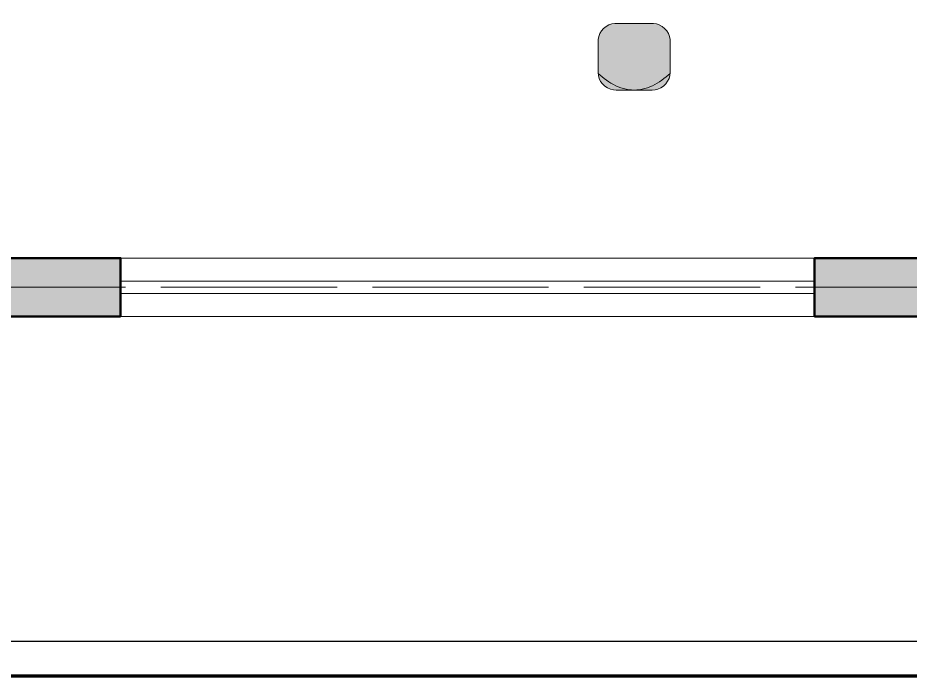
# Model space of a CAD drawing. Header units: metres. Extents: x 0 to 115, y 0 to 64.
# Drawn here: x 20.86 to 27.29, y 0.4 to 5.14 of the extents above; entities that cross this region are included whole.
import ezdxf

# ---------------------------------------------------------------- set-up
doc = ezdxf.new("R2010")
doc.units = ezdxf.units.M
doc.linetypes.add('DASHED', pattern=[1.524, 1.27, -0.254])
doc.layers.add('A-AREA', color=8, linetype='DASHED', lineweight=13, plot=False)
for name, color, linetype, lineweight in [('A-LAMINA', 8, 'Continuous', 35), ('A-MOBILIARIO', 9, 'Continuous', 18), ('A-MOBILIARIO-RELLENO', 9, 'Continuous', 0), ('A-MURO', 7, 'Continuous', 50), ('A-VENTANA', 4, 'Continuous', 18)]:
    doc.layers.add(name, color=color, linetype=linetype, lineweight=lineweight)
doc.layers.add('A-MURO-RELLENO', color=8, linetype='Continuous', lineweight=0, true_color=0x8d949b)

msp = doc.modelspace()

# ---------------------------------------------------------------- hatches: boundary and pattern name
at = {"layer": 'A-MOBILIARIO-RELLENO', "true_color": 0xeef0f2}
h = msp.add_hatch(color=7, dxfattribs=at)
h.dxf.hatch_style = 1
h.paths.add_polyline_path([(25.43, 4.62), (25.4101, 4.62), (25.3901, 4.62), (25.3702, 4.62), (25.3502, 4.62), (25.3303, 4.62), (25.3103, 4.62), (25.2904, 4.62), (25.2704, 4.62), (25.2505, 4.62), (25.2305, 4.62), (25.2106, 4.62), (25.1907, 4.62), (25.1707, 4.62), (25.1503, 4.6215), (25.1293, 4.6265), (25.1086, 4.6354), (25.0893, 4.6481), (25.0724, 4.6641), (25.0587, 4.6828), (25.0487, 4.7032), (25.0426, 4.7242), (25.0401, 4.7449), (25.04, 4.7649), (25.04, 4.7848), (25.04, 4.8048), (25.04, 4.8247), (25.04, 4.8447), (25.04, 4.8646), (25.04, 4.8846), (25.04, 4.9045), (25.04, 4.9245), (25.04, 4.9444), (25.04, 4.9644), (25.0408, 4.9846), (25.045, 5.0055), (25.0529, 5.0264), (25.0646, 5.0461), (25.0799, 5.0637), (25.098, 5.0783), (25.1181, 5.0892), (25.139, 5.0963), (25.1599, 5.0996), (25.18, 5.1), (25.1999, 5.1), (25.2199, 5.1), (25.2398, 5.1), (25.2598, 5.1), (25.2797, 5.1), (25.2996, 5.1), (25.3196, 5.1), (25.3395, 5.1), (25.3595, 5.1), (25.3794, 5.1), (25.3994, 5.1), (25.4193, 5.1), (25.4394, 5.0997), (25.4602, 5.0964), (25.4812, 5.0895), (25.5013, 5.0787), (25.5195, 5.0643), (25.5349, 5.0468), (25.5468, 5.0271), (25.5548, 5.0063), (25.5591, 4.9853), (25.56, 4.9651), (25.56, 4.9451), (25.56, 4.9252), (25.56, 4.9052), (25.56, 4.8853), (25.56, 4.8653), (25.56, 4.8454), (25.56, 4.8254), (25.56, 4.8055), (25.56, 4.7856), (25.56, 4.7656), (25.5599, 4.7456), (25.5576, 4.725), (25.5516, 4.704), (25.5417, 4.6835), (25.5282, 4.6648), (25.5113, 4.6486), (25.4921, 4.6358), (25.4715, 4.6268), (25.4505, 4.6216)])
at = {"layer": 'A-MURO-RELLENO', "true_color": 0x8d949b}
h = msp.add_hatch(color=8, dxfattribs=at)
h.dxf.hatch_style = 1
h.paths.add_polyline_path([(21.6, 2.99), (21.6, 3.41), (17.65, 3.41), (17.65, 14.3), (17.9, 14.3), (17.9, 14.6), (17, 14.6), (17, 14.3), (17.35, 14.3), (17.35, 3.41), (13, 3.41), (13, 2.99)])
h = msp.add_hatch(color=8, dxfattribs=at)
h.dxf.hatch_style = 1
h.paths.add_polyline_path([(30, 2.99), (30, 3.41), (26.6, 3.41), (26.6, 2.99)])

# ---------------------------------------------------------------- linework, layer by layer
at = {"layer": 'A-AREA'}
msp.add_lwpolyline([(17.5, 14.45), (38.4, 14.45), (38.4, 3.2), (17.5, 3.2)], close=True, dxfattribs=at)
at = {"layer": 'A-LAMINA', "lineweight": 70}
msp.add_lwpolyline([(0.4, 64.5), (115.4, 64.5), (115.4, 0.4), (0.4, 0.4)], close=True, dxfattribs=at)
at = {"layer": 'A-LAMINA', "lineweight": 25}
msp.add_lwpolyline([(0.65, 64.25), (115.15, 64.25), (115.15, 0.65), (0.65, 0.65)], close=True, dxfattribs=at)
at = {"layer": 'A-MOBILIARIO'}
msp.add_lwpolyline([(25.43, 4.62), (25.4101, 4.62), (25.3901, 4.62), (25.3702, 4.62), (25.3502, 4.62), (25.3303, 4.62), (25.3103, 4.62), (25.2904, 4.62), (25.2704, 4.62), (25.2505, 4.62), (25.2305, 4.62), (25.2106, 4.62), (25.1907, 4.62), (25.1707, 4.62), (25.1503, 4.6215), (25.1293, 4.6265), (25.1086, 4.6354), (25.0893, 4.6481), (25.0724, 4.6641), (25.0587, 4.6828), (25.0487, 4.7032), (25.0426, 4.7242), (25.0401, 4.7449), (25.04, 4.7649), (25.04, 4.7848), (25.04, 4.8048), (25.04, 4.8247), (25.04, 4.8447), (25.04, 4.8646), (25.04, 4.8846), (25.04, 4.9045), (25.04, 4.9245), (25.04, 4.9444), (25.04, 4.9644), (25.0408, 4.9846), (25.045, 5.0055), (25.0529, 5.0264), (25.0646, 5.0461), (25.0799, 5.0637), (25.098, 5.0783), (25.1181, 5.0892), (25.139, 5.0963), (25.1599, 5.0996), (25.18, 5.1), (25.1999, 5.1), (25.2199, 5.1), (25.2398, 5.1), (25.2598, 5.1), (25.2797, 5.1), (25.2996, 5.1), (25.3196, 5.1), (25.3395, 5.1), (25.3595, 5.1), (25.3794, 5.1), (25.3994, 5.1), (25.4193, 5.1), (25.4394, 5.0997), (25.4602, 5.0964), (25.4812, 5.0895), (25.5013, 5.0787), (25.5195, 5.0643), (25.5349, 5.0468), (25.5468, 5.0271), (25.5548, 5.0063), (25.5591, 4.9853), (25.56, 4.9651), (25.56, 4.9451), (25.56, 4.9252), (25.56, 4.9052), (25.56, 4.8853), (25.56, 4.8653), (25.56, 4.8454), (25.56, 4.8254), (25.56, 4.8055), (25.56, 4.7856), (25.56, 4.7656), (25.5599, 4.7456), (25.5576, 4.725), (25.5516, 4.704), (25.5417, 4.6835), (25.5282, 4.6648), (25.5113, 4.6486), (25.4921, 4.6358), (25.4715, 4.6268), (25.4505, 4.6216)], close=True, dxfattribs=at)
msp.add_lwpolyline([(25.56, 4.74), (25.5454, 4.7269), (25.5305, 4.7143), (25.5152, 4.7022), (25.4994, 4.6906), (25.4833, 4.6796), (25.4667, 4.6693), (25.4496, 4.6597), (25.4321, 4.651), (25.4142, 4.6432), (25.3959, 4.6363), (25.3772, 4.6306), (25.3582, 4.626), (25.339, 4.6227), (25.3195, 4.6207), (25.3, 4.62), (25.2805, 4.6207), (25.261, 4.6227), (25.2418, 4.626), (25.2228, 4.6306), (25.2041, 4.6363), (25.1858, 4.6432), (25.1679, 4.651), (25.1504, 4.6597), (25.1333, 4.6693), (25.1167, 4.6796), (25.1006, 4.6906), (25.0848, 4.7022), (25.0695, 4.7143), (25.0546, 4.7269), (25.04, 4.74)], dxfattribs=at)
at = {"layer": 'A-MURO'}
for points in [[(21.6, 2.99), (21.6, 3.41), (17.65, 3.41), (17.65, 14.3), (17.9, 14.3), (17.9, 14.6), (17, 14.6), (17, 14.3), (17.35, 14.3), (17.35, 3.41), (13, 3.41), (13, 2.99)], [(30, 2.99), (30, 3.41), (26.6, 3.41), (26.6, 2.99)]]:
    msp.add_lwpolyline(points, close=True, dxfattribs=at)
at = {"layer": 'A-VENTANA'}
for p, q in [((21.6, 3.245), (26.6, 3.245)), ((21.6, 3.155), (26.6, 3.155))]:
    msp.add_line(p, q, dxfattribs=at)
msp.add_lwpolyline([(21.6, 3.41), (26.6, 3.41), (26.6, 2.99), (21.6, 2.99)], close=True, dxfattribs=at)

doc.saveas('drawing.dxf')
